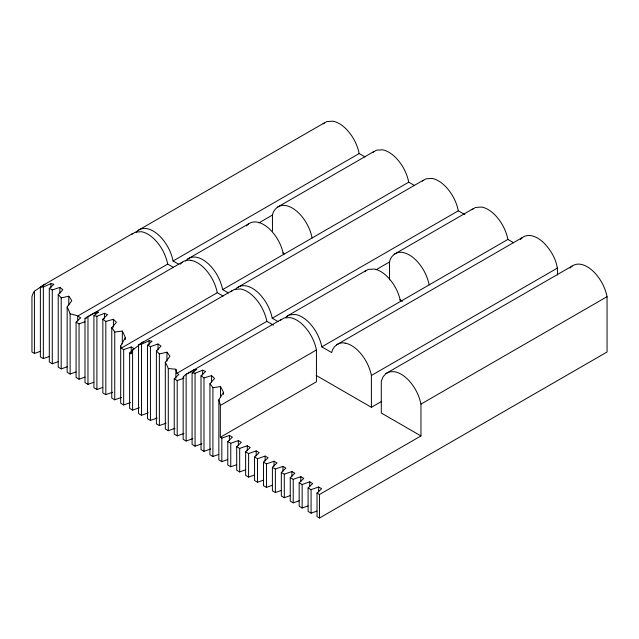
<?xml version="1.0" encoding="UTF-8"?>
<svg xmlns="http://www.w3.org/2000/svg" width="639" height="639" viewBox="0 0 639 639"><rect width="100%" height="100%" fill="white"/><g stroke="black" fill="none" stroke-linecap="round" stroke-linejoin="round"><path stroke-width="0.96" d="M77.71 320.994L77.71 316.049L167.706 264.091L173.488 267.429M272.454 230.975L272.454 215.063C273.516 208.953 279.57 204.041 285.857 205.59A27.804 16.055 60 0 1 298.717 213.019C305.49 219.776 310.203 228.586 312.12 237.964M389.502 279.882L389.502 261.982C390.565 255.864 396.619 250.959 402.897 252.509A27.804 16.055 60 0 1 415.765 259.937C422.539 266.695 427.251 275.505 429.168 284.882M130.412 402.586L123.67 404.95L120.691 403.233L120.691 345.963L125.3 337.648A30.329 17.509 60 0 0 122.329 331.074L114.748 332.024A29.082 16.79 60 0 0 111.769 327.727L116.378 322.383A28.244 16.302 60 0 0 113.407 319.268L105.818 321.457A27.796 16.047 60 0 0 102.847 319.212L107.456 314.763A27.733 16.007 60 0 0 104.477 313.31L96.896 316.305A28.052 16.199 60 0 0 93.925 315.682L93.925 387.777L96.896 389.494L102.799 387.426M227.732 459.553L221.829 461.622L218.857 459.904L218.857 399.822L223.466 392.41A30.017 17.325 60 0 0 220.495 386.571L212.907 387.729A28.859 16.662 60 0 0 209.935 383.735L214.544 378.52A28.108 16.231 60 0 0 211.565 375.612L203.985 377.897A27.749 16.023 60 0 0 201.013 375.828L205.622 371.467A27.773 16.031 60 0 0 202.643 370.189L195.063 373.272A28.172 16.263 60 0 0 192.083 372.856L192.083 444.448L195.063 446.166L201.804 443.801M76.025 371.97L70.122 374.039L67.151 372.321L67.151 306.912L71.76 300.697A29.194 16.854 60 0 0 68.788 296.232L61.2 297.87A28.316 16.35 60 0 0 58.229 294.635L62.838 289.739A27.828 16.063 60 0 0 59.858 287.406L52.278 289.954A27.717 16.007 60 0 0 49.299 288.413L53.908 284.323A27.996 16.167 60 0 0 50.936 283.596L43.356 286.983A28.659 16.542 60 0 0 40.377 287.262L40.377 356.866L43.356 358.583L49.251 356.514M175.03 428.346L168.289 430.71L165.317 428.993L165.317 362.321L169.926 356.338A28.963 16.726 60 0 0 166.947 352.201L159.367 353.966A28.172 16.263 60 0 0 156.387 350.947L160.996 346.146A27.773 16.031 60 0 0 158.025 343.99L150.437 346.626A27.749 16.023 60 0 0 147.465 345.26L152.074 341.258A28.108 16.231 60 0 0 149.103 340.739L141.515 344.237A28.859 16.662 60 0 0 138.543 344.796L138.543 413.537L141.515 415.254L148.256 412.89M136.059 232.42C138.503 229.145 142.872 227.819 146.81 228.618A27.804 16.055 60 0 1 159.678 236.047C166.452 242.812 171.156 251.622 173.073 260.992L178.856 264.33M180.27 264.147C182.714 260.872 187.083 259.546 191.021 260.345M185.637 261.047C188.082 257.773 192.451 256.447 196.389 257.245A27.804 16.055 60 0 1 209.257 264.674C216.03 271.431 220.735 280.241 222.652 289.619L228.435 292.958M246.47 225.918C248.914 222.644 253.292 221.318 257.221 222.124A27.804 16.055 60 0 1 270.089 229.545C276.863 236.31 281.567 245.12 283.484 254.49M235.208 289.667C237.66 286.392 242.029 285.066 245.967 285.865A27.804 16.055 60 0 1 258.827 293.293C265.6 300.058 270.313 308.869 272.23 318.238L278.013 321.577M520.458 239.481C522.902 236.198 527.279 234.872 531.209 235.679A27.804 16.055 60 0 1 544.077 243.1C552.168 251.526 558.51 263.004 557.472 275.01M570.036 268.1C572.48 264.826 576.849 263.5 580.787 264.298A27.804 16.055 60 0 1 593.655 271.727C600.428 278.492 605.133 287.294 607.05 296.672L607.05 352.001L319.5 518.013L317.024 516.584L317.024 493.076L321.633 488.699L318.653 486.982L311.073 489.642L308.094 487.924L312.703 483.547L309.731 481.83L302.151 484.49L299.172 482.772L303.781 478.395L300.809 476.678L293.221 479.338L290.25 477.621L294.859 473.243L291.887 471.526L284.299 474.186L281.328 472.469L285.937 468.091L282.957 466.374L275.377 469.034L272.398 467.317L277.007 462.94L274.035 461.222L266.455 463.882L263.476 462.165L268.084 457.788L265.113 456.07L257.525 458.73L254.554 457.013L259.162 452.636L256.191 450.918L248.603 453.578L245.632 451.861L250.24 447.484L247.261 445.766L239.681 448.426L236.702 446.709L241.318 442.332L238.339 440.614L230.759 443.274L227.78 441.557L232.388 437.18L229.417 435.463L221.829 438.122L220.343 437.26L220.343 405.438A31.279 18.06 60 0 0 218.857 399.822M84.947 377.122L79.052 379.191L76.073 377.473L76.073 322.144L80.682 317.767L76.432 315.45L72.103 314.252A55.713 38.875 -46.5 0 0 70.122 313.957A30.496 17.604 60 0 0 67.151 306.912M139.334 407.738L132.593 410.102L129.621 408.385L129.621 353.055L134.23 348.678L131.251 346.961L123.67 349.621L121.186 348.191L120.691 345.963M183.952 433.498L177.211 435.862L174.239 434.145L174.239 378.823L178.848 374.438L176.867 373.296A31.359 18.108 60 0 0 175.869 369.254L168.289 368.503A30.169 17.421 60 0 0 165.317 362.321M131.682 234.409L135.364 232.109L141.443 231.717A27.804 16.055 60 0 1 154.311 239.146C161.084 245.911 165.789 254.721 167.706 264.091M323.134 123.878L326.817 121.57L332.895 121.186A27.804 16.055 60 0 1 345.763 128.607C352.536 135.372 357.249 144.182 359.166 153.552L364.949 156.89M372.713 152.497L376.395 150.197L382.473 149.806A27.804 16.055 60 0 1 395.341 157.234C402.115 163.991 406.827 172.802 408.736 182.179L414.527 185.518M230.839 291.656L234.513 289.355L240.599 288.964A27.804 16.055 60 0 1 253.459 296.392C260.233 303.158 264.945 311.968 266.862 321.337L273.468 325.155M422.291 181.125L425.973 178.816L432.052 178.433A27.804 16.055 60 0 1 444.92 185.853C451.693 192.619 456.398 201.429 458.315 210.798L464.928 214.616M280.409 320.283L284.091 317.974L290.178 317.591A27.804 16.055 60 0 1 303.038 325.019C309.811 331.777 314.524 340.587 316.441 349.964L316.441 381.787L220.343 437.26M285.777 317.184L289.459 314.875L295.545 314.492A27.804 16.055 60 0 1 308.405 321.92C315.179 328.678 319.891 337.488 321.808 346.865L331.721 352.584C332.783 346.474 338.838 341.561 345.116 343.111M364.51 271.727L368.192 269.426L374.27 269.035A27.804 16.055 60 0 1 387.138 276.463C393.912 283.229 398.616 292.031 400.533 301.408M471.87 209.744L475.552 207.443L481.63 207.052A27.804 16.055 60 0 1 494.498 214.48C501.272 221.238 505.976 230.048 507.893 239.425L513.676 242.764M386.052 373.48L383.08 376.794L381.299 381.211L381.299 413.034L420.957 435.934L420.957 404.112C419.04 394.734 414.336 385.924 407.562 379.167A27.804 16.055 60 0 0 394.694 371.738L390.046 371.738L386.052 373.48L572.137 266.048M129.621 353.055L131.107 353.918A31.279 18.06 60 0 1 132.593 350.02L138.975 345.172M93.925 315.682L98.534 312.08A28.755 16.606 60 0 0 95.554 312.495L87.974 316.569A29.865 17.245 60 0 0 84.995 318.685L84.995 382.625L87.974 384.343L93.869 382.274M192.083 372.856L196.692 369.374A28.971 16.726 60 0 0 193.721 370.077L187.554 373.519M40.329 351.362L34.426 353.431L31.95 352.001L31.95 296.672A31.127 17.972 60 0 1 34.426 291.216L42.014 286.064A29.721 17.157 60 0 1 44.986 284.211L132.792 233.467M139.693 344.661L140.173 344.325A30.017 17.325 60 0 1 143.152 341.913M40.377 287.262L44.986 284.211M138.543 344.788L231.949 290.713M187.075 373.799L186.133 374.342A30.169 17.421 60 0 0 183.161 377.09L183.161 439.297L186.133 441.014L192.874 438.65M138.16 230.367L324.253 122.928M173.073 260.992L359.166 153.552M182.371 262.086L87.974 316.569L87.974 384.343M187.738 258.987L248.579 223.866M277.206 207.34L373.831 151.555M258.979 222.843L272.454 215.063M121.186 348.191L217.284 292.718L223.067 296.057M222.652 289.619L408.736 182.179M237.317 287.614L423.409 180.174M176.867 373.296L266.862 321.337M272.23 318.238L458.315 210.798M286.895 316.233L365.628 270.784M394.255 254.25L472.988 208.801M281.527 319.332L186.133 374.342L186.133 441.014M376.028 269.762L389.502 261.982M220.343 405.438L316.441 349.964M321.808 346.865L507.893 239.425M336.473 344.86L522.558 237.42M381.723 401.34L371.387 407.307L371.387 375.484L557.472 268.045M420.957 404.112L607.05 296.672M317.024 493.076L319.5 494.506L420.957 435.934M84.995 318.677L86.6 318.022M76.073 322.144L79.052 323.861L84.947 321.792M49.299 288.413L49.299 362.017L52.278 363.735L58.173 361.666M58.229 294.635L58.229 367.169L61.2 368.887L67.103 366.818M102.847 319.212L102.847 392.929L105.818 394.646L112.56 392.282M111.769 327.727L111.769 398.081L114.748 399.798L121.482 397.434M174.239 378.823L177.211 380.54L183.952 378.168M147.465 345.26L147.465 418.689L150.437 420.406L157.178 418.042M156.387 350.947L156.387 423.841L159.367 425.558L166.108 423.194M201.013 375.828L201.013 449.6L203.985 451.318L210.726 448.953M209.935 383.743L209.935 454.752L212.907 456.47L218.81 454.401M227.78 441.557L227.78 465.056L230.759 466.782L236.654 464.705M236.702 446.709L236.702 470.216L239.681 471.933L245.576 469.857M245.632 451.861L245.632 475.368L248.603 477.085L254.506 475.009M254.554 457.013L254.554 480.52L257.525 482.237L263.428 480.161M263.476 462.165L263.476 485.672L266.455 487.389L272.35 485.32M272.398 467.317L272.398 490.824L275.377 492.541L281.272 490.472M281.328 472.469L281.328 495.976L284.299 497.693L290.202 495.624M290.25 477.621L290.25 501.128L293.221 502.845L299.124 500.776M299.172 482.772L299.172 506.28L302.151 507.997L308.046 505.928M308.094 487.924L308.094 511.432L311.073 513.149L316.968 511.08M183.161 377.09L183.752 376.898M399.846 299.779L402.434 301.273M282.797 252.86L284.523 253.859M316.201 375.444L371.387 407.307M371.387 375.484C369.462 366.115 364.757 357.305 357.984 350.539A27.804 16.055 60 0 0 345.116 343.111M217.284 292.718C215.367 283.341 210.662 274.53 203.881 267.773A27.804 16.055 60 0 0 191.021 260.345M319.5 494.506L319.5 518.013M318.653 486.982L318.653 491.878M311.073 489.642L311.073 513.149M309.731 481.83L309.731 486.726M302.151 484.49L302.151 507.997M300.809 476.678L300.809 481.574M293.221 479.338L293.221 502.845M291.887 471.526L291.887 476.422M284.299 474.186L284.299 497.693M282.957 466.374L282.957 471.27M275.377 469.034L275.377 492.541M274.035 461.222L274.035 466.119M266.455 463.882L266.455 487.389M265.113 456.07L265.113 460.967M257.525 458.73L257.525 482.237M256.191 450.918L256.191 455.815M248.603 453.578L248.603 477.085M247.261 445.766L247.261 450.663M239.681 448.426L239.681 471.933M238.339 440.614L238.339 445.511M230.759 443.274L230.759 466.782M229.417 435.463L229.417 440.359M223.466 392.41L223.466 394.383M221.829 438.122L221.829 461.622M220.495 386.571L220.495 397.442M212.907 387.729L212.907 456.47M211.565 375.612L211.565 382.521M203.985 377.897L203.985 451.318M202.643 370.189L202.643 375.141M195.063 373.272L195.063 446.166M193.721 370.077L193.721 372.058M177.211 380.54L177.211 435.862M175.869 369.254L175.869 378.224M168.289 368.503L168.289 430.71M166.947 352.201L166.947 361.163M159.367 353.966L159.367 425.558M158.025 343.99L158.025 349.972M150.437 346.626L150.437 420.406M149.103 340.739L149.103 344.733M141.515 344.237L141.515 415.254M132.593 350.02L132.593 410.102M131.251 346.961L131.251 352.888M125.3 337.648L125.3 339.621M123.67 349.621L123.67 404.95M122.329 331.074L122.329 343.894M114.748 332.024L114.748 399.798M113.407 319.268L113.407 327.232M105.818 321.457L105.818 394.646M104.477 313.31L104.477 318.278M96.896 316.305L96.896 389.494M95.554 312.495L95.554 314.468M79.052 323.861L79.052 379.191M70.122 313.957L70.122 374.039M68.788 296.232L68.788 305.107M61.2 297.87L61.2 368.887M59.858 287.406L59.858 293.373M52.278 289.954L52.278 363.735M50.936 283.596L50.936 287.558M43.356 286.983L43.356 358.583M34.426 291.216L34.426 353.431"/></g></svg>
